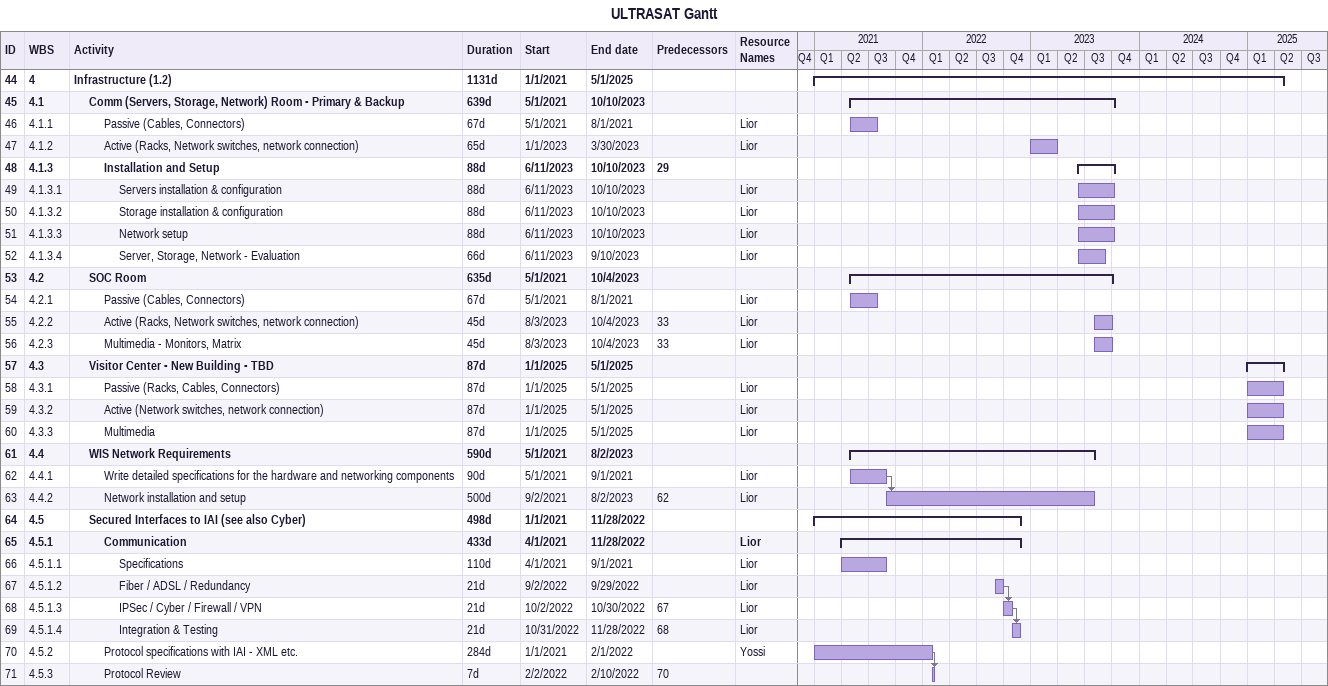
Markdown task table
ULTRASAT Gantt

| ID | WBS | Task | Duration | Start | Finish | Predecessors | Resources |
|---|---|---|---|---|---|---|---|
| 44 | 4 | **Infrastructure (1.2)** | 1131d | 2021-01-01 | 2025-05-01 |  |  |
| 45 | 4.1 | **Comm (Servers, Storage, Network) Room - Primary & Backup** | 639d | 2021-05-01 | 2023-10-10 |  |  |
| 46 | 4.1.1 | Passive (Cables, Connectors) | 67d | 2021-05-01 | 2021-08-01 |  | Lior |
| 47 | 4.1.2 | Active (Racks, Network switches, network connection) | 65d | 2023-01-01 | 2023-03-30 |  | Lior |
| 48 | 4.1.3 | **Installation and Setup** | 88d | 2023-06-11 | 2023-10-10 | 29 |  |
| 49 | 4.1.3.1 | Servers installation & configuration | 88d | 2023-06-11 | 2023-10-10 |  | Lior |
| 50 | 4.1.3.2 | Storage installation & configuration | 88d | 2023-06-11 | 2023-10-10 |  | Lior |
| 51 | 4.1.3.3 | Network setup | 88d | 2023-06-11 | 2023-10-10 |  | Lior |
| 52 | 4.1.3.4 | Server, Storage, Network - Evaluation | 66d | 2023-06-11 | 2023-09-10 |  | Lior |
| 53 | 4.2 | **SOC Room** | 635d | 2021-05-01 | 2023-10-04 |  |  |
| 54 | 4.2.1 | Passive (Cables, Connectors) | 67d | 2021-05-01 | 2021-08-01 |  | Lior |
| 55 | 4.2.2 | Active (Racks, Network switches, network connection) | 45d | 2023-08-03 | 2023-10-04 | 33 | Lior |
| 56 | 4.2.3 | Multimedia - Monitors, Matrix | 45d | 2023-08-03 | 2023-10-04 | 33 | Lior |
| 57 | 4.3 | **Visitor Center - New Building - TBD** | 87d | 2025-01-01 | 2025-05-01 |  |  |
| 58 | 4.3.1 | Passive (Racks, Cables, Connectors) | 87d | 2025-01-01 | 2025-05-01 |  | Lior |
| 59 | 4.3.2 | Active (Network switches, network connection) | 87d | 2025-01-01 | 2025-05-01 |  | Lior |
| 60 | 4.3.3 | Multimedia | 87d | 2025-01-01 | 2025-05-01 |  | Lior |
| 61 | 4.4 | **WIS Network Requirements** | 590d | 2021-05-01 | 2023-08-02 |  |  |
| 62 | 4.4.1 | Write detailed specifications for the hardware and networking components | 90d | 2021-05-01 | 2021-09-01 |  | Lior |
| 63 | 4.4.2 | Network installation and setup | 500d | 2021-09-02 | 2023-08-02 | 62 | Lior |
| 64 | 4.5 | **Secured Interfaces to IAI (see also Cyber)** | 498d | 2021-01-01 | 2022-11-28 |  |  |
| 65 | 4.5.1 | **Communication** | 433d | 2021-04-01 | 2022-11-28 |  | Lior |
| 66 | 4.5.1.1 | Specifications | 110d | 2021-04-01 | 2021-09-01 |  | Lior |
| 67 | 4.5.1.2 | Fiber / ADSL / Redundancy | 21d | 2022-09-02 | 2022-09-29 |  | Lior |
| 68 | 4.5.1.3 | IPSec / Cyber / Firewall / VPN | 21d | 2022-10-02 | 2022-10-30 | 67 | Lior |
| 69 | 4.5.1.4 | Integration & Testing | 21d | 2022-10-31 | 2022-11-28 | 68 | Lior |
| 70 | 4.5.2 | Protocol specifications with IAI - XML etc. | 284d | 2021-01-01 | 2022-02-01 |  | Yossi |
| 71 | 4.5.3 | Protocol Review | 7d | 2022-02-02 | 2022-02-10 | 70 |  |
